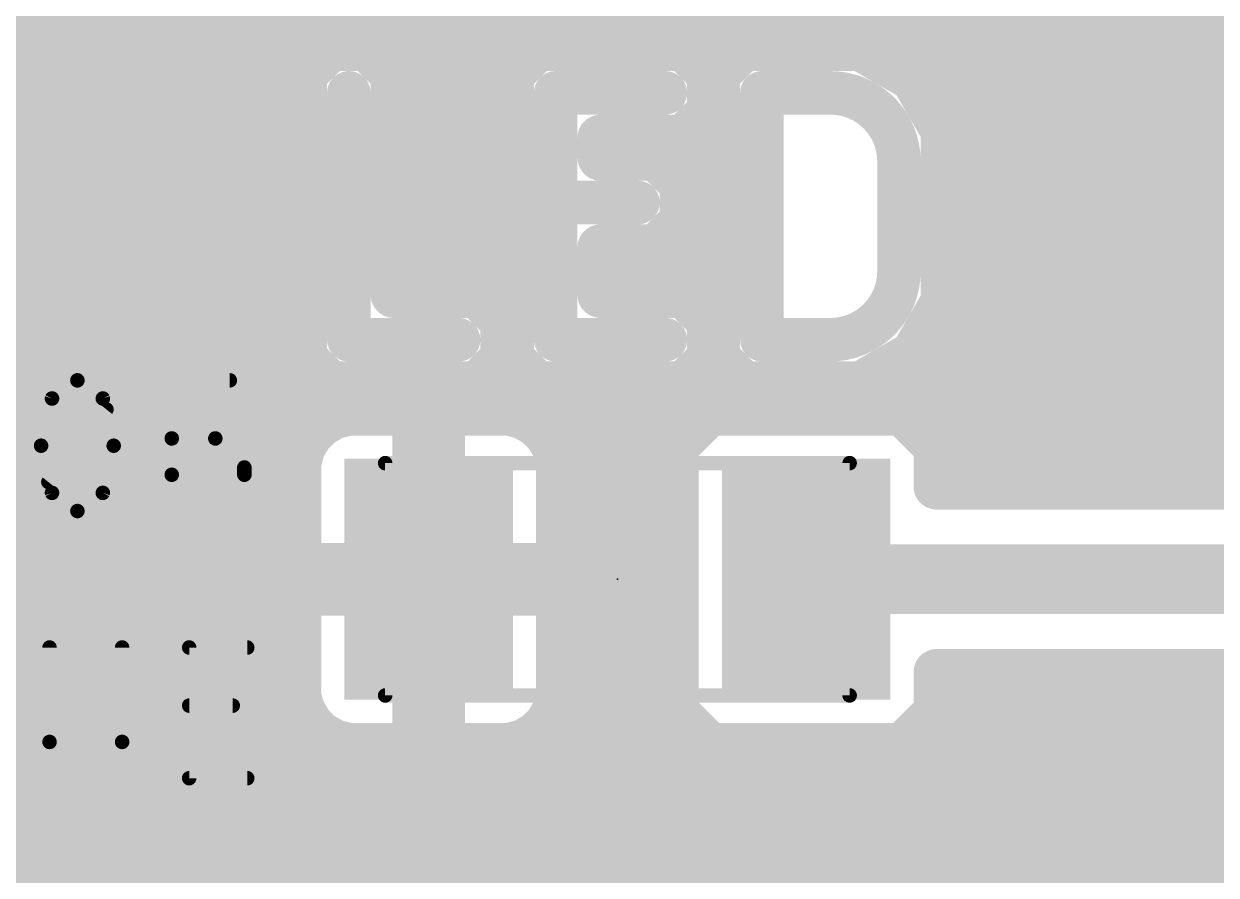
# Model space of a CAD drawing. Extents: x -2.6 to 72.5, y 2.5 to 55.9.
# Drawn here: x 18.3 to 28.73, y 40.59 to 48.04 of the extents above; entities that cross this region are included whole.
import ezdxf

# ---------------------------------------------------------------- set-up
doc = ezdxf.new("R2010")
doc.units = 0
for name, color, linetype in [('1', 12, 'CONTINUOUS'), ('21', 253, 'CONTINUOUS'), ('23', 53, 'CONTINUOUS'), ('25', 253, 'CONTINUOUS'), ('27', 253, 'CONTINUOUS'), ('29', 253, 'CONTINUOUS'), ('31', 253, 'CONTINUOUS'), ('41', 12, 'CONTINUOUS')]:
    doc.layers.add(name, color=color, linetype=linetype)

# ---------------------------------------------------------------- blocks, each defined once
blk = doc.blocks.new('RECT')
blk.add_solid([(-0.5, -0.5), (0.5, -0.5), (-0.5, 0.5), (0.5, 0.5)])

msp = doc.modelspace()

# ---------------------------------------------------------------- linework, layer by layer
at = {"layer": '1'}
for points, const_width in [([(5.0927, 47.9552), (37.0332, 47.9552)], 0.4064), ([(20.9824, 47.8282), (20.7518, 47.5976)], 0.4064), ([(21.3086, 47.8282), (20.9824, 47.8282)], 0.4064), ([(21.5392, 47.5976), (21.3086, 47.8282)], 0.4064), ([(22.7919, 47.8282), (22.5613, 47.5976)], 0.4064), ([(24.0776, 47.8282), (22.7919, 47.8282)], 0.4064), ([(24.3082, 47.5976), (24.0776, 47.8282)], 0.4064), ([(24.5964, 47.8282), (24.3658, 47.5976)], 0.4064), ([(25.6254, 47.8282), (24.5964, 47.8282)], 0.4064), ([(26.0864, 47.562), (25.6254, 47.8282)], 0.4064), ([(20.7518, 47.5976), (20.7518, 45.1124)], 0.4064), ([(21.5392, 45.6692), (21.5392, 47.5976)], 0.4064), ([(22.5613, 47.5976), (22.5613, 45.1124)], 0.4064), ([(24.3082, 47.2714), (24.3082, 47.5976)], 0.4064), ([(24.3658, 47.5976), (24.3658, 45.1124)], 0.4064), ([(5.0927, 47.5488), (20.7518, 47.5488)], 0.4064), ([(21.5392, 47.5488), (22.5613, 47.5488)], 0.4064), ([(24.3082, 47.5488), (24.3658, 47.5488)], 0.4064), ([(26.3526, 47.101), (26.0864, 47.562)], 0.4064), ([(26.0864, 47.562), (26.0864, 47.562)], 0.4064), ([(26.0864, 47.562), (26.0864, 47.562)], 0.4064), ([(26.0941, 47.5488), (37.0332, 47.5488)], 0.4064), ([(24.0776, 47.0408), (24.3082, 47.2714)], 0.4064), ([(5.0927, 47.1424), (20.7518, 47.1424)], 0.4064), ([(21.5392, 47.1424), (22.5613, 47.1424)], 0.4064), ([(24.1792, 47.1424), (24.3658, 47.1424)], 0.4064), ([(26.3287, 47.1424), (37.0332, 47.1424)], 0.4064), ([(26.3526, 47.101), (26.3526, 47.101)], 0.4064), ([(26.3526, 46.9978), (26.3526, 47.101)], 0.4064), ([(23.3487, 46.8686), (23.3487, 47.0408)], 0.4064), ([(23.3487, 47.0408), (24.0776, 47.0408)], 0.4064), ([(26.3526, 45.609), (26.3526, 46.9978)], 0.4064), ([(23.8377, 46.8686), (23.3487, 46.8686)], 0.4064), ([(24.0684, 46.638), (23.8377, 46.8686)], 0.4064), ([(5.0927, 46.736), (20.7518, 46.736)], 0.4064), ([(21.5392, 46.736), (22.5613, 46.736)], 0.4064), ([(23.9704, 46.736), (24.3658, 46.736)], 0.4064), ([(24.0684, 46.3119), (24.0684, 46.638)], 0.4064), ([(26.3526, 46.736), (37.0332, 46.736)], 0.4064), ([(5.0927, 46.3296), (20.7518, 46.3296)], 0.4064), ([(21.5392, 46.3296), (22.5613, 46.3296)], 0.4064), ([(24.0684, 46.3296), (24.3658, 46.3296)], 0.4064), ([(26.3526, 46.3296), (36.6711, 46.3296)], 0.4064), ([(23.8377, 46.0812), (24.0684, 46.3119)], 0.4064), ([(23.3487, 45.6692), (23.3487, 46.0812)], 0.4064), ([(23.3487, 46.0812), (23.8377, 46.0812)], 0.4064), ([(5.0927, 45.9232), (20.7518, 45.9232)], 0.4064), ([(21.5392, 45.9232), (22.5613, 45.9232)], 0.4064), ([(23.3487, 45.9232), (24.3658, 45.9232)], 0.4064), ([(26.3526, 45.9232), (36.2647, 45.9232)], 0.4064), ([(22.2681, 45.6692), (21.5392, 45.6692)], 0.4064), ([(22.4988, 45.4386), (22.2681, 45.6692)], 0.4064), ([(24.0776, 45.6692), (23.3487, 45.6692)], 0.4064), ([(24.3082, 45.4386), (24.0776, 45.6692)], 0.4064), ([(26.0864, 45.148), (26.3526, 45.609)], 0.4064), ([(5.0927, 45.5168), (20.7518, 45.5168)], 0.4064), ([(22.4205, 45.5168), (22.5613, 45.5168)], 0.4064), ([(24.23, 45.5168), (24.3658, 45.5168)], 0.4064), ([(26.2994, 45.5168), (35.8583, 45.5168)], 0.4064), ([(22.4988, 45.1124), (22.4988, 45.4386)], 0.4064), ([(24.3082, 45.1124), (24.3082, 45.4386)], 0.4064), ([(5.0927, 45.1104), (20.7538, 45.1104)], 0.4064), ([(20.7518, 45.1124), (20.9824, 44.8818)], 0.4064), ([(22.2681, 44.8818), (22.4988, 45.1124)], 0.4064), ([(22.4967, 45.1104), (22.5633, 45.1104)], 0.4064), ([(22.5613, 45.1124), (22.7919, 44.8818)], 0.4064), ([(24.0776, 44.8818), (24.3082, 45.1124)], 0.4064), ([(24.3062, 45.1104), (24.3678, 45.1104)], 0.4064), ([(24.3658, 45.1124), (24.5964, 44.8818)], 0.4064), ([(25.6254, 44.8818), (26.0864, 45.148)], 0.4064), ([(26.0213, 45.1104), (35.4519, 45.1104)], 0.4064), ([(26.0864, 45.148), (26.0864, 45.148)], 0.4064), ([(26.0864, 45.148), (26.0864, 45.148)], 0.4064), ([(20.9824, 44.8818), (22.2681, 44.8818)], 0.4064), ([(22.7919, 44.8818), (23.1181, 44.8818)], 0.4064), ([(23.1181, 44.8818), (24.0776, 44.8818)], 0.4064), ([(24.5964, 44.8818), (25.1961, 44.8818)], 0.4064), ([(25.1961, 44.8818), (25.1961, 44.8818)], 0.4064), ([(25.1961, 44.8818), (25.6254, 44.8818)], 0.4064), ([(5.0927, 44.704), (35.0455, 44.704)], 0.4064), ([(21.0129, 44.6059), (20.8971, 44.539)], 0.4064), ([(21.1421, 44.6405), (21.0129, 44.6059)], 0.4064), ([(21.7297, 44.6405), (21.1421, 44.6405)], 0.4064), ([(21.7297, 43.2943), (21.7297, 44.6405)], 0.4064), ([(22.5459, 44.6405), (21.9583, 44.6405)], 0.4064), ([(21.9583, 44.6405), (21.9583, 43.2943)], 0.4064), ([(22.6751, 44.6059), (22.5459, 44.6405)], 0.4064), ([(22.7909, 44.539), (22.6751, 44.6059)], 0.4064), ([(24.3006, 44.6405), (24.003, 44.3429)], 0.4064), ([(25.9914, 44.6405), (24.3006, 44.6405)], 0.4064), ([(26.289, 44.3429), (25.9914, 44.6405)], 0.4064), ([(20.8025, 44.4444), (20.7356, 44.3286)], 0.4064), ([(20.8971, 44.539), (20.8025, 44.4444)], 0.4064), ([(22.8855, 44.4444), (22.7909, 44.539)], 0.4064), ([(22.9524, 44.3286), (22.8855, 44.4444)], 0.4064), ([(24.003, 44.3429), (24.003, 42.0171)], 0.4064), ([(26.289, 43.9928), (26.289, 44.3429)], 0.4064), ([(5.0927, 44.2976), (20.7273, 44.2976)], 0.4064), ([(20.7356, 44.3286), (20.701, 44.1994)], 0.4064), ([(21.7297, 44.2976), (21.9583, 44.2976)], 0.4064), ([(22.987, 44.1994), (22.9524, 44.3286)], 0.4064), ([(22.9607, 44.2976), (24.003, 44.2976)], 0.4064), ([(26.289, 44.2976), (30.226, 44.2976)], 0.4064), ([(20.701, 44.1994), (20.701, 43.2943)], 0.4064), ([(22.987, 43.2943), (22.987, 44.1994)], 0.4064), ([(30.226, 43.9928), (26.289, 43.9928)], 0.4064), ([(5.0927, 43.8912), (20.701, 43.8912)], 0.4064), ([(21.7297, 43.8912), (21.9583, 43.8912)], 0.4064), ([(22.987, 43.8912), (24.003, 43.8912)], 0.4064), ([(5.0927, 43.4848), (20.701, 43.4848)], 0.4064), ([(21.7297, 43.4848), (21.9583, 43.4848)], 0.4064), ([(22.987, 43.4848), (24.003, 43.4848)], 0.4064), ([(20.701, 43.2943), (21.7297, 43.2943)], 0.4064), ([(21.9583, 43.2943), (21.7297, 43.2943)], 0.4064), ([(21.7297, 43.2943), (21.7297, 43.0657)], 0.4064), ([(21.9583, 43.0657), (21.9583, 43.2943)], 0.4064), ([(21.9583, 43.2943), (22.987, 43.2943)], 0.4064), ([(25.146, 43.18), (31.369, 43.18)], 0.6096), ([(5.0927, 43.0784), (21.7297, 43.0784)], 0.4064), ([(21.7297, 43.0657), (20.701, 43.0657)], 0.4064), ([(20.701, 43.0657), (20.701, 42.1606)], 0.4064), ([(21.7297, 41.7195), (21.7297, 43.0657)], 0.4064), ([(21.7297, 43.0657), (21.9583, 43.0657)], 0.4064), ([(21.9583, 43.0784), (24.003, 43.0784)], 0.4064), ([(21.9583, 43.0657), (21.9583, 41.7195)], 0.4064), ([(22.987, 43.0657), (21.9583, 43.0657)], 0.4064), ([(22.987, 42.1606), (22.987, 43.0657)], 0.4064), ([(5.0927, 42.672), (20.701, 42.672)], 0.4064), ([(21.7297, 42.672), (21.9583, 42.672)], 0.4064), ([(22.987, 42.672), (24.003, 42.672)], 0.4064), ([(26.289, 42.0171), (26.289, 42.3672)], 0.4064), ([(26.289, 42.3672), (30.226, 42.3672)], 0.4064), ([(5.0927, 42.2656), (20.701, 42.2656)], 0.4064), ([(21.7297, 42.2656), (21.9583, 42.2656)], 0.4064), ([(22.987, 42.2656), (24.003, 42.2656)], 0.4064), ([(26.289, 42.2656), (30.226, 42.2656)], 0.4064), ([(20.701, 42.1606), (20.7356, 42.0314)], 0.4064), ([(22.9524, 42.0314), (22.987, 42.1606)], 0.4064), ([(20.7356, 42.0314), (20.8025, 41.9156)], 0.4064), ([(22.8855, 41.9156), (22.9524, 42.0314)], 0.4064), ([(24.003, 42.0171), (24.3006, 41.7195)], 0.4064), ([(25.9914, 41.7195), (26.289, 42.0171)], 0.4064), ([(5.0927, 41.8592), (20.8589, 41.8592)], 0.4064), ([(20.8025, 41.9156), (20.8971, 41.821)], 0.4064), ([(21.7297, 41.8592), (21.9583, 41.8592)], 0.4064), ([(22.7909, 41.821), (22.8855, 41.9156)], 0.4064), ([(22.8291, 41.8592), (24.1609, 41.8592)], 0.4064), ([(26.1311, 41.8592), (30.3839, 41.8592)], 0.4064), ([(20.8971, 41.821), (21.0129, 41.7541)], 0.4064), ([(21.0129, 41.7541), (21.1421, 41.7195)], 0.4064), ([(22.5459, 41.7195), (22.6751, 41.7541)], 0.4064), ([(22.6751, 41.7541), (22.7909, 41.821)], 0.4064), ([(21.1421, 41.7195), (21.7297, 41.7195)], 0.4064), ([(21.9583, 41.7195), (22.5459, 41.7195)], 0.4064), ([(24.3006, 41.7195), (25.9914, 41.7195)], 0.4064), ([(5.0927, 41.4528), (39.5732, 41.4528)], 0.4064), ([(5.0927, 41.0464), (39.5732, 41.0464)], 0.4064), ([(5.0927, 40.64), (39.5732, 40.64)], 0.4064)]:
    msp.add_lwpolyline(points, dxfattribs=dict(at, const_width=const_width))
for points, const_width in [([(20.9824, 47.9298, 1), (20.9824, 47.7266)], 0.2032), ([(21.0543, 47.7564, 1), (20.9106, 47.9)], 0.2032), ([(21.3804, 47.9, 1), (21.2367, 47.7564)], 0.2032), ([(21.3086, 47.7266, 1), (21.3086, 47.9298)], 0.2032), ([(22.7919, 47.9298, 1), (22.7919, 47.7266)], 0.2032), ([(22.8638, 47.7564, 1), (22.7201, 47.9)], 0.2032), ([(24.1495, 47.9, 1), (24.0058, 47.7564)], 0.2032), ([(24.0776, 47.7266, 1), (24.0776, 47.9298)], 0.2032), ([(24.5964, 47.9298, 1), (24.5964, 47.7266)], 0.2032), ([(24.6682, 47.7564, 1), (24.5246, 47.9)], 0.2032), ([(25.6762, 47.9162, 1), (25.5746, 47.7402)], 0.2032), ([(25.6254, 47.7266, 1), (25.6254, 47.9298)], 0.2032), ([(20.8534, 47.5976, 1), (20.6502, 47.5976)], 0.2032), ([(21.6408, 47.5976, 1), (21.4376, 47.5976)], 0.2032), ([(22.6629, 47.5976, 1), (22.4597, 47.5976)], 0.2032), ([(24.4098, 47.5976, 1), (24.2066, 47.5976)], 0.2032), ([(24.4674, 47.5976, 1), (24.2642, 47.5976)], 0.2032), ([(20.68, 47.6694, 1), (20.8236, 47.5257)], 0.2032), ([(20.7518, 47.4472, 1), (20.7518, 47.6504)], 0.2032), ([(21.5392, 47.6504, 1), (21.5392, 47.4472)], 0.2032), ([(21.4674, 47.5257, 1), (21.611, 47.6694)], 0.2032), ([(22.4894, 47.6694, 1), (22.6331, 47.5257)], 0.2032), ([(22.5613, 47.4472, 1), (22.5613, 47.6504)], 0.2032), ([(24.3082, 47.6504, 1), (24.3082, 47.4472)], 0.2032), ([(24.2364, 47.5257, 1), (24.3801, 47.6694)], 0.2032), ([(24.2939, 47.6694, 1), (24.4376, 47.5257)], 0.2032), ([(24.3658, 47.4472, 1), (24.3658, 47.6504)], 0.2032), ([(26.1744, 47.6128, 1), (25.9984, 47.5112)], 0.2032), ([(26.188, 47.562, 1), (25.9848, 47.562)], 0.2032), ([(26.0864, 47.6636, 1), (26.0864, 47.4604)], 0.2032), ([(26.0941, 47.6504, 1), (26.0941, 47.4472)], 0.2032), ([(26.0356, 47.474, 1), (26.1372, 47.65)], 0.2032), ([(26.0864, 47.4604, 1), (26.0864, 47.6636)], 0.2032), ([(25.9848, 47.562, 1), (26.188, 47.562)], 0.2032), ([(24.3801, 47.1996, 1), (24.2364, 47.3433)], 0.2032), ([(24.2066, 47.2714, 1), (24.4098, 47.2714)], 0.2032), ([(20.7518, 47.0408, 1), (20.7518, 47.244)], 0.2032), ([(21.5392, 47.244, 1), (21.5392, 47.0408)], 0.2032), ([(22.5613, 47.0408, 1), (22.5613, 47.244)], 0.2032), ([(24.1792, 47.244, 1), (24.1792, 47.0408)], 0.2032), ([(24.3658, 47.0408, 1), (24.3658, 47.244)], 0.2032), ([(26.3287, 47.244, 1), (26.3287, 47.0408)], 0.2032), ([(26.4542, 47.101, 1), (26.251, 47.101)], 0.2032), ([(26.4542, 47.101, 1), (26.251, 47.101)], 0.2032), ([(23.4503, 47.0408, 1), (23.2471, 47.0408)], 0.2032), ([(23.3487, 47.1424, 1), (23.3487, 46.9392)], 0.2032), ([(24.0058, 47.1126, 1), (24.1495, 46.969)], 0.2032), ([(24.0776, 46.9392, 1), (24.0776, 47.1424)], 0.2032), ([(26.251, 47.101, 1), (26.4542, 47.101)], 0.2032), ([(26.4542, 46.9978, 1), (26.251, 46.9978)], 0.2032), ([(26.2646, 47.0502, 1), (26.4406, 47.1518)], 0.2032), ([(23.3487, 46.9702, 1), (23.3487, 46.767)], 0.2032), ([(23.9096, 46.9405, 1), (23.7659, 46.7968)], 0.2032), ([(23.8377, 46.767, 1), (23.8377, 46.9702)], 0.2032), ([(26.251, 46.9978, 1), (26.4542, 46.9978)], 0.2032), ([(23.2471, 46.8686, 1), (23.4503, 46.8686)], 0.2032), ([(20.7518, 46.6344, 1), (20.7518, 46.8376)], 0.2032), ([(21.5392, 46.8376, 1), (21.5392, 46.6344)], 0.2032), ([(22.5613, 46.6344, 1), (22.5613, 46.8376)], 0.2032), ([(23.9704, 46.8376, 1), (23.9704, 46.6344)], 0.2032), ([(24.17, 46.638, 1), (23.9668, 46.638)], 0.2032), ([(24.3658, 46.6344, 1), (24.3658, 46.8376)], 0.2032), ([(26.3526, 46.8376, 1), (26.3526, 46.6344)], 0.2032), ([(23.9965, 46.5662, 1), (24.1402, 46.7099)], 0.2032), ([(20.7518, 46.228, 1), (20.7518, 46.4312)], 0.2032), ([(21.5392, 46.4312, 1), (21.5392, 46.228)], 0.2032), ([(22.5613, 46.228, 1), (22.5613, 46.4312)], 0.2032), ([(24.0684, 46.4312, 1), (24.0684, 46.228)], 0.2032), ([(24.3658, 46.228, 1), (24.3658, 46.4312)], 0.2032), ([(26.3526, 46.4312, 1), (26.3526, 46.228)], 0.2032), ([(24.1402, 46.24, 1), (23.9965, 46.3837)], 0.2032), ([(23.9668, 46.3119, 1), (24.17, 46.3119)], 0.2032), ([(23.4503, 46.0812, 1), (23.2471, 46.0812)], 0.2032), ([(23.3487, 46.1828, 1), (23.3487, 45.9796)], 0.2032), ([(23.7659, 46.1531, 1), (23.9096, 46.0094)], 0.2032), ([(23.8377, 45.9796, 1), (23.8377, 46.1828)], 0.2032), ([(20.7518, 45.8216, 1), (20.7518, 46.0248)], 0.2032), ([(21.5392, 46.0248, 1), (21.5392, 45.8216)], 0.2032), ([(22.5613, 45.8216, 1), (22.5613, 46.0248)], 0.2032), ([(23.3487, 46.0248, 1), (23.3487, 45.8216)], 0.2032), ([(24.3658, 45.8216, 1), (24.3658, 46.0248)], 0.2032), ([(26.3526, 46.0248, 1), (26.3526, 45.8216)], 0.2032), ([(21.5392, 45.7708, 1), (21.5392, 45.5676)], 0.2032), ([(22.34, 45.741, 1), (22.1963, 45.5974)], 0.2032), ([(22.2681, 45.5676, 1), (22.2681, 45.7708)], 0.2032), ([(23.3487, 45.7708, 1), (23.3487, 45.5676)], 0.2032), ([(24.1495, 45.741, 1), (24.0058, 45.5974)], 0.2032), ([(24.0776, 45.5676, 1), (24.0776, 45.7708)], 0.2032), ([(26.4406, 45.5582, 1), (26.2646, 45.6598)], 0.2032), ([(20.7518, 45.4152, 1), (20.7518, 45.6184)], 0.2032), ([(21.4376, 45.6692, 1), (21.6408, 45.6692)], 0.2032), ([(22.4205, 45.6184, 1), (22.4205, 45.4152)], 0.2032), ([(22.5613, 45.4152, 1), (22.5613, 45.6184)], 0.2032), ([(23.2471, 45.6692, 1), (23.4503, 45.6692)], 0.2032), ([(24.23, 45.6184, 1), (24.23, 45.4152)], 0.2032), ([(24.3658, 45.4152, 1), (24.3658, 45.6184)], 0.2032), ([(26.2994, 45.6184, 1), (26.2994, 45.4152)], 0.2032), ([(26.251, 45.609, 1), (26.4542, 45.609)], 0.2032), ([(22.6004, 45.4386, 1), (22.3971, 45.4386)], 0.2032), ([(22.4269, 45.3667, 1), (22.5706, 45.5104)], 0.2032), ([(24.4098, 45.4386, 1), (24.2066, 45.4386)], 0.2032), ([(24.2364, 45.3667, 1), (24.3801, 45.5104)], 0.2032), ([(20.8236, 45.1843, 1), (20.68, 45.0406)], 0.2032), ([(20.7538, 45.0088, 1), (20.7538, 45.212)], 0.2032), ([(22.4967, 45.212, 1), (22.4967, 45.0088)], 0.2032), ([(22.5706, 45.0406, 1), (22.4269, 45.1843)], 0.2032), ([(22.6331, 45.1843, 1), (22.4894, 45.0406)], 0.2032), ([(22.5633, 45.0088, 1), (22.5633, 45.212)], 0.2032), ([(24.3062, 45.212, 1), (24.3062, 45.0088)], 0.2032), ([(24.3801, 45.0406, 1), (24.2364, 45.1843)], 0.2032), ([(24.4376, 45.1843, 1), (24.2939, 45.0406)], 0.2032), ([(24.3678, 45.0088, 1), (24.3678, 45.212)], 0.2032), ([(26.0213, 45.212, 1), (26.0213, 45.0088)], 0.2032), ([(26.0864, 45.2496, 1), (26.0864, 45.0464)], 0.2032), ([(26.188, 45.148, 1), (25.9848, 45.148)], 0.2032), ([(25.9984, 45.1988, 1), (26.1744, 45.0972)], 0.2032), ([(26.1372, 45.06, 1), (26.0356, 45.236)], 0.2032), ([(26.0864, 45.0464, 1), (26.0864, 45.2496)], 0.2032), ([(20.6502, 45.1124, 1), (20.8534, 45.1124)], 0.2032), ([(22.3971, 45.1124, 1), (22.6004, 45.1124)], 0.2032), ([(22.4597, 45.1124, 1), (22.6629, 45.1124)], 0.2032), ([(24.2066, 45.1124, 1), (24.4098, 45.1124)], 0.2032), ([(24.2642, 45.1124, 1), (24.4674, 45.1124)], 0.2032), ([(25.9848, 45.148, 1), (26.188, 45.148)], 0.2032), ([(20.9824, 44.9834, 1), (20.9824, 44.7802)], 0.2032), ([(22.2681, 44.7802, 1), (22.2681, 44.9834)], 0.2032), ([(22.7919, 44.9834, 1), (22.7919, 44.7802)], 0.2032), ([(23.1181, 44.9834, 1), (23.1181, 44.7802)], 0.2032), ([(23.1181, 44.7802, 1), (23.1181, 44.9834)], 0.2032), ([(24.0776, 44.7802, 1), (24.0776, 44.9834)], 0.2032), ([(24.5964, 44.9834, 1), (24.5964, 44.7802)], 0.2032), ([(25.1961, 44.9834, 1), (25.1961, 44.7802)], 0.2032), ([(25.268, 44.9536, 1), (25.1243, 44.81)], 0.2032), ([(25.1961, 44.7802, 1), (25.1961, 44.9834)], 0.2032), ([(25.5746, 44.9698, 1), (25.6762, 44.7938)], 0.2032), ([(25.6254, 44.7802, 1), (25.6254, 44.9834)], 0.2032), ([(20.9106, 44.81, 1), (21.0543, 44.9536)], 0.2032), ([(22.1963, 44.9536, 1), (22.34, 44.81)], 0.2032), ([(22.7201, 44.81, 1), (22.8638, 44.9536)], 0.2032), ([(24.0058, 44.9536, 1), (24.1495, 44.81)], 0.2032), ([(24.5246, 44.81, 1), (24.6682, 44.9536)], 0.2032), ([(25.1243, 44.81, 1), (25.268, 44.9536)], 0.2032), ([(20.9866, 44.704, 1), (21.0392, 44.5077)], 0.2032), ([(21.0637, 44.5179, 1), (20.9621, 44.6939)], 0.2032), ([(21.1421, 44.7421, 1), (21.1421, 44.5389)], 0.2032), ([(21.1684, 44.5424, 1), (21.1158, 44.7386)], 0.2032), ([(21.8313, 44.6405, 1), (21.6281, 44.6405)], 0.2032), ([(21.7297, 44.5389, 1), (21.7297, 44.7421)], 0.2032), ([(21.9583, 44.7421, 1), (21.9583, 44.5389)], 0.2032), ([(22.0599, 44.6405, 1), (21.8567, 44.6405)], 0.2032), ([(22.5722, 44.7386, 1), (22.5196, 44.5424)], 0.2032), ([(22.5459, 44.5389, 1), (22.5459, 44.7421)], 0.2032), ([(22.7259, 44.6939, 1), (22.6243, 44.5179)], 0.2032), ([(22.6488, 44.5077, 1), (22.7014, 44.704)], 0.2032), ([(24.3006, 44.7421, 1), (24.3006, 44.5389)], 0.2032), ([(24.3724, 44.5687, 1), (24.2287, 44.7123)], 0.2032), ([(26.0633, 44.7123, 1), (25.9196, 44.5687)], 0.2032), ([(25.9914, 44.5389, 1), (25.9914, 44.7421)], 0.2032), ([(20.8905, 44.3936, 1), (20.7145, 44.4952)], 0.2032), ([(20.8463, 44.627, 1), (20.9479, 44.451)], 0.2032), ([(20.9689, 44.4672, 1), (20.8252, 44.6108)], 0.2032), ([(22.8628, 44.6108, 1), (22.7191, 44.4672)], 0.2032), ([(22.7401, 44.451, 1), (22.8417, 44.627)], 0.2032), ([(22.9735, 44.4952, 1), (22.7975, 44.3936)], 0.2032), ([(20.7307, 44.5163, 1), (20.8743, 44.3726)], 0.2032), ([(22.8137, 44.3726, 1), (22.9573, 44.5163)], 0.2032), ([(24.1046, 44.3429, 1), (23.9014, 44.3429)], 0.2032), ([(26.3906, 44.3429, 1), (26.1874, 44.3429)], 0.2032), ([(20.6476, 44.3794, 1), (20.8236, 44.2778)], 0.2032), ([(20.8338, 44.3023, 1), (20.6375, 44.3549)], 0.2032), ([(20.7273, 44.196, 1), (20.7273, 44.3992)], 0.2032), ([(21.7297, 44.3992, 1), (21.7297, 44.196)], 0.2032), ([(21.9583, 44.196, 1), (21.9583, 44.3992)], 0.2032), ([(23.0505, 44.3549, 1), (22.8542, 44.3023)], 0.2032), ([(22.9607, 44.3992, 1), (22.9607, 44.196)], 0.2032), ([(22.8644, 44.2778, 1), (23.0404, 44.3794)], 0.2032), ([(23.9312, 44.4148, 1), (24.0748, 44.2711)], 0.2032), ([(24.003, 44.196, 1), (24.003, 44.3992)], 0.2032), ([(26.289, 44.3992, 1), (26.289, 44.196)], 0.2032), ([(26.2172, 44.2711, 1), (26.3608, 44.4148)], 0.2032), ([(20.8026, 44.1994, 1), (20.5994, 44.1994)], 0.2032), ([(23.0886, 44.1994, 1), (22.8854, 44.1994)], 0.2032), ([(20.6029, 44.2257, 1), (20.7991, 44.1731)], 0.2032), ([(22.8889, 44.1731, 1), (23.0851, 44.2257)], 0.2032), ([(26.289, 44.0944, 1), (26.289, 43.8912)], 0.2032), ([(20.701, 43.7896, 1), (20.701, 43.9928)], 0.2032), ([(21.7297, 43.9928, 1), (21.7297, 43.7896)], 0.2032), ([(21.9583, 43.7896, 1), (21.9583, 43.9928)], 0.2032), ([(22.987, 43.9928, 1), (22.987, 43.7896)], 0.2032), ([(24.003, 43.7896, 1), (24.003, 43.9928)], 0.2032), ([(26.1874, 43.9928, 1), (26.3906, 43.9928)], 0.2032), ([(20.701, 43.3832, 1), (20.701, 43.5864)], 0.2032), ([(21.7297, 43.5864, 1), (21.7297, 43.3832)], 0.2032), ([(21.9583, 43.3832, 1), (21.9583, 43.5864)], 0.2032), ([(22.987, 43.5864, 1), (22.987, 43.3832)], 0.2032), ([(24.003, 43.3832, 1), (24.003, 43.5864)], 0.2032), ([(20.701, 43.3959, 1), (20.701, 43.1927)], 0.2032), ([(20.5994, 43.2943, 1), (20.8026, 43.2943)], 0.2032), ([(21.7297, 43.3959, 1), (21.7297, 43.1927)], 0.2032), ([(21.8313, 43.2943, 1), (21.6281, 43.2943)], 0.2032), ([(21.6281, 43.2943, 1), (21.8313, 43.2943)], 0.2032), ([(21.7297, 43.1927, 1), (21.7297, 43.3959)], 0.2032), ([(22.0599, 43.2943, 1), (21.8567, 43.2943)], 0.2032), ([(21.9583, 43.3959, 1), (21.9583, 43.1927)], 0.2032), ([(21.8567, 43.2943, 1), (22.0599, 43.2943)], 0.2032), ([(21.9583, 43.1927, 1), (21.9583, 43.3959)], 0.2032), ([(22.8854, 43.2943, 1), (23.0886, 43.2943)], 0.2032), ([(22.987, 43.1927, 1), (22.987, 43.3959)], 0.2032), ([(25.146, 43.3324, 1), (25.146, 43.0276)], 0.3048), ([(20.701, 43.1673, 1), (20.701, 42.9641)], 0.2032), ([(20.8026, 43.0657, 1), (20.5994, 43.0657)], 0.2032), ([(21.8313, 43.0657, 1), (21.6281, 43.0657)], 0.2032), ([(21.7297, 43.1673, 1), (21.7297, 42.9641)], 0.2032), ([(21.7297, 42.9768, 1), (21.7297, 43.18)], 0.2032), ([(21.7297, 42.9641, 1), (21.7297, 43.1673)], 0.2032), ([(21.9583, 43.18, 1), (21.9583, 42.9768)], 0.2032), ([(22.0599, 43.0657, 1), (21.8567, 43.0657)], 0.2032), ([(21.9583, 43.1673, 1), (21.9583, 42.9641)], 0.2032), ([(21.9583, 42.9641, 1), (21.9583, 43.1673)], 0.2032), ([(23.0886, 43.0657, 1), (22.8854, 43.0657)], 0.2032), ([(22.987, 42.9641, 1), (22.987, 43.1673)], 0.2032), ([(24.003, 42.9768, 1), (24.003, 43.18)], 0.2032), ([(21.6281, 43.0657, 1), (21.8313, 43.0657)], 0.2032), ([(21.8567, 43.0657, 1), (22.0599, 43.0657)], 0.2032), ([(20.701, 42.5704, 1), (20.701, 42.7736)], 0.2032), ([(21.7297, 42.7736, 1), (21.7297, 42.5704)], 0.2032), ([(21.9583, 42.5704, 1), (21.9583, 42.7736)], 0.2032), ([(22.987, 42.7736, 1), (22.987, 42.5704)], 0.2032), ([(24.003, 42.5704, 1), (24.003, 42.7736)], 0.2032), ([(26.3906, 42.3672, 1), (26.1874, 42.3672)], 0.2032), ([(26.289, 42.4688, 1), (26.289, 42.2656)], 0.2032), ([(20.701, 42.164, 1), (20.701, 42.3672)], 0.2032), ([(21.7297, 42.3672, 1), (21.7297, 42.164)], 0.2032), ([(21.9583, 42.164, 1), (21.9583, 42.3672)], 0.2032), ([(22.987, 42.3672, 1), (22.987, 42.164)], 0.2032), ([(24.003, 42.164, 1), (24.003, 42.3672)], 0.2032), ([(26.289, 42.3672, 1), (26.289, 42.164)], 0.2032), ([(20.7991, 42.1869, 1), (20.6029, 42.1343)], 0.2032), ([(23.0851, 42.1343, 1), (22.8889, 42.1869)], 0.2032), ([(20.5994, 42.1606, 1), (20.8026, 42.1606)], 0.2032), ([(22.8854, 42.1606, 1), (23.0886, 42.1606)], 0.2032), ([(20.8236, 42.0822, 1), (20.6476, 41.9806)], 0.2032), ([(20.6375, 42.0051, 1), (20.8338, 42.0577)], 0.2032), ([(22.8542, 42.0577, 1), (23.0505, 42.0051)], 0.2032), ([(23.0404, 41.9806, 1), (22.8644, 42.0822)], 0.2032), ([(24.0748, 42.0889, 1), (23.9312, 41.9452)], 0.2032), ([(26.3608, 41.9452, 1), (26.2172, 42.0889)], 0.2032), ([(20.8743, 41.9874, 1), (20.7307, 41.8437)], 0.2032), ([(20.7145, 41.8648, 1), (20.8905, 41.9664)], 0.2032), ([(20.8589, 41.7576, 1), (20.8589, 41.9608)], 0.2032), ([(21.7297, 41.9608, 1), (21.7297, 41.7576)], 0.2032), ([(21.9583, 41.7576, 1), (21.9583, 41.9608)], 0.2032), ([(22.8291, 41.9608, 1), (22.8291, 41.7576)], 0.2032), ([(22.7975, 41.9664, 1), (22.9735, 41.8648)], 0.2032), ([(22.9573, 41.8437, 1), (22.8137, 41.9874)], 0.2032), ([(23.9014, 42.0171, 1), (24.1046, 42.0171)], 0.2032), ([(24.1609, 41.7576, 1), (24.1609, 41.9608)], 0.2032), ([(26.1311, 41.9608, 1), (26.1311, 41.7576)], 0.2032), ([(26.1874, 42.0171, 1), (26.3906, 42.0171)], 0.2032), ([(20.9479, 41.909, 1), (20.8463, 41.733)], 0.2032), ([(20.8252, 41.7492, 1), (20.9689, 41.8928)], 0.2032), ([(21.0392, 41.8523, 1), (20.9866, 41.656)], 0.2032), ([(20.9621, 41.6661, 1), (21.0637, 41.8421)], 0.2032), ([(22.6243, 41.8421, 1), (22.7259, 41.6661)], 0.2032), ([(22.7014, 41.656, 1), (22.6488, 41.8523)], 0.2032), ([(22.7191, 41.8928, 1), (22.8628, 41.7492)], 0.2032), ([(22.8417, 41.733, 1), (22.7401, 41.909)], 0.2032), ([(21.1421, 41.8211, 1), (21.1421, 41.6179)], 0.2032), ([(21.1158, 41.6214, 1), (21.1684, 41.8176)], 0.2032), ([(21.7297, 41.6179, 1), (21.7297, 41.8211)], 0.2032), ([(21.9583, 41.8211, 1), (21.9583, 41.6179)], 0.2032), ([(22.5196, 41.8176, 1), (22.5722, 41.6214)], 0.2032), ([(22.5459, 41.6179, 1), (22.5459, 41.8211)], 0.2032), ([(24.3006, 41.8211, 1), (24.3006, 41.6179)], 0.2032), ([(24.2287, 41.6477, 1), (24.3724, 41.7913)], 0.2032), ([(25.9196, 41.7913, 1), (26.0633, 41.6477)], 0.2032), ([(25.9914, 41.6179, 1), (25.9914, 41.8211)], 0.2032), ([(21.6281, 41.7195, 1), (21.8313, 41.7195)], 0.2032), ([(21.8567, 41.7195, 1), (22.0599, 41.7195)], 0.2032)]:
    msp.add_lwpolyline(points, format="xyb", dxfattribs=dict(at, const_width=const_width))
at = {"layer": '21'}
for points, const_width in [([(27.1526, 47.4986), (28.3718, 47.9049)], 0.2032), ([(28.067, 47.8034), (28.067, 47.1938)], 0.2032), ([(28.3718, 47.0922), (27.1526, 47.4986)], 0.2032), ([(21.463, 42.164), (21.463, 44.196)], 0.127), ([(21.463, 44.196), (25.527, 44.196)], 0.127), ([(25.527, 44.196), (25.527, 42.164)], 0.127), ([(25.527, 42.164), (21.463, 42.164)], 0.127)]:
    msp.add_lwpolyline(points, dxfattribs=dict(at, const_width=const_width))
for points, const_width in [([(28.3879, 47.8568, 1), (28.3557, 47.9531)], 0.1016), ([(28.1178, 47.8034, 1), (28.0162, 47.8034)], 0.1016), ([(27.1687, 47.5467, 1), (27.1365, 47.4504)], 0.1016), ([(27.1365, 47.5467, 1), (27.1687, 47.4504)], 0.1016), ([(28.0162, 47.1938, 1), (28.1178, 47.1938)], 0.1016), ([(28.3557, 47.044, 1), (28.3879, 47.1403)], 0.1016), ([(21.463, 44.2278, 1), (21.463, 44.1643)], 0.0635), ([(21.4947, 44.196, 1), (21.4313, 44.196)], 0.0635), ([(25.5587, 44.196, 1), (25.4953, 44.196)], 0.0635), ([(25.527, 44.1643, 1), (25.527, 44.2278)], 0.0635), ([(21.463, 42.1958, 1), (21.463, 42.1322)], 0.0635), ([(21.4313, 42.164, 1), (21.4947, 42.164)], 0.0635), ([(25.4953, 42.164, 1), (25.5587, 42.164)], 0.0635), ([(25.527, 42.1322, 1), (25.527, 42.1958)], 0.0635)]:
    msp.add_lwpolyline(points, format="xyb", dxfattribs=dict(at, const_width=const_width))
at = {"layer": '23'}
msp.add_point((23.495, 43.18), dxfattribs=at)
at = {"layer": '25'}
for points, const_width in [([(25.5355, 48.1123, 0.2), (25.7048, 48.5188)], 0.2032), ([(25.4997, 48.1484, 1), (25.5712, 48.0763)], 0.1016), ([(18.5585, 42.5831, 1), (18.495, 42.5831)], 0.0635), ([(19.1935, 42.5831, 1), (19.13, 42.5831)], 0.0635), ([(19.7485, 42.6149, 1), (19.7485, 42.5513)], 0.0635), ([(19.7802, 42.5831, 1), (19.7168, 42.5831)], 0.0635), ([(20.2565, 42.5513, 1), (20.2565, 42.6149)], 0.0635), ([(19.7485, 42.1069, 1), (19.7485, 42.0433)], 0.0635), ([(20.1295, 42.0433, 1), (20.1295, 42.1069)], 0.0635), ([(18.5268, 41.7576, 1), (19.1618, 41.7576)], 0.127), ([(18.5585, 41.7576, 1), (18.495, 41.7576)], 0.0635), ([(18.495, 41.7576, 1), (18.5585, 41.7576)], 0.0635), ([(19.1935, 41.7576, 1), (19.13, 41.7576)], 0.0635), ([(19.13, 41.7576, 1), (19.1935, 41.7576)], 0.0635), ([(19.7485, 41.4719, 1), (19.7485, 41.4083)], 0.0635), ([(19.7168, 41.4401, 1), (19.7802, 41.4401)], 0.0635), ([(20.2565, 41.4083, 1), (20.2565, 41.4719)], 0.0635)]:
    msp.add_lwpolyline(points, format="xyb", dxfattribs=dict(at, const_width=const_width))
at = {"layer": '25', "const_width": 0.127}
for points in [[(18.5268, 42.5831), (18.5268, 41.7576)], [(19.1618, 41.7576), (19.1618, 42.5831)], [(19.7485, 41.4401), (19.7485, 42.5831)], [(19.7485, 42.5831), (20.2565, 42.5831)], [(19.7485, 42.0751), (20.1295, 42.0751)], [(20.2565, 41.4401), (19.7485, 41.4401)]]:
    msp.add_lwpolyline(points, dxfattribs=at)
at = {"layer": '27'}
for points, const_width in [([(18.7706, 44.9199, 0.3205), (18.5483, 44.7612)], 0.127), ([(18.7706, 44.9517, 1), (18.7706, 44.8882)], 0.0635), ([(18.9929, 44.7612, 0.3205), (18.7706, 44.9199)], 0.127), ([(18.7706, 44.8882, 1), (18.7706, 44.9517)], 0.0635), ([(20.1041, 44.9199, 0.4142), (19.5961, 44.4119)], 0.127), ([(20.1041, 44.8882, 1), (20.1041, 44.9517)], 0.0635), ([(18.5483, 44.7612, 0.1139), (18.4531, 44.3484)], 0.127), ([(18.5183, 44.7714, 1), (18.5784, 44.7509)], 0.0635), ([(18.5769, 44.7472, 1), (18.5198, 44.7751)], 0.0635), ([(19.0214, 44.7751, 1), (18.9643, 44.7472)], 0.0635), ([(19.0881, 44.3484, 0.1139), (18.9929, 44.7612)], 0.127), ([(18.9628, 44.7509, 1), (19.0229, 44.7714)], 0.0635), ([(19.0494, 44.6461, 1), (18.9998, 44.6857)], 0.0635), ([(19.5961, 44.4437, 1), (19.5961, 44.3802)], 0.0635), ([(19.6278, 44.4119, 1), (19.5644, 44.4119)], 0.0635), ([(19.5644, 44.4119, 1), (19.6278, 44.4119)], 0.0635), ([(19.9771, 44.4437, 1), (19.9771, 44.3802)], 0.0635), ([(20.2311, 44.1579, 0.4142), (19.9771, 44.4119)], 0.127), ([(19.9771, 44.3802, 1), (19.9771, 44.4437)], 0.0635), ([(18.4531, 44.3484, 0.1139), (18.5483, 43.9357)], 0.127), ([(18.4848, 44.3484, 1), (18.4214, 44.3484)], 0.0635), ([(18.4214, 44.3484, 1), (18.4848, 44.3484)], 0.0635), ([(18.9929, 43.9357, 0.1139), (19.0881, 44.3484)], 0.127), ([(19.1198, 44.3484, 1), (19.0564, 44.3484)], 0.0635), ([(19.0564, 44.3484, 1), (19.1198, 44.3484)], 0.0635), ([(19.5961, 44.0944, 1), (20.2311, 44.0944)], 0.127), ([(19.6278, 44.0944, 1), (19.5644, 44.0944)], 0.0635), ([(19.5644, 44.0944, 1), (19.6278, 44.0944)], 0.0635), ([(20.2629, 44.1579, 1), (20.1994, 44.1579)], 0.0635), ([(20.1994, 44.1579, 1), (20.2629, 44.1579)], 0.0635), ([(20.2629, 44.0944, 1), (20.1994, 44.0944)], 0.0635), ([(20.1994, 44.0944, 1), (20.2629, 44.0944)], 0.0635), ([(18.4918, 44.0507, 1), (18.5414, 44.0111)], 0.0635), ([(18.5483, 43.9357, 0.3205), (18.7706, 43.7769)], 0.127), ([(18.5784, 43.9459, 1), (18.5183, 43.9254)], 0.0635), ([(18.5198, 43.9217, 1), (18.5769, 43.9496)], 0.0635), ([(18.7706, 43.7769, 0.3205), (18.9929, 43.9357)], 0.127), ([(18.9643, 43.9496, 1), (19.0214, 43.9217)], 0.0635), ([(19.0229, 43.9254, 1), (18.9628, 43.9459)], 0.0635), ([(18.7706, 43.8087, 1), (18.7706, 43.7452)], 0.0635), ([(18.7706, 43.7452, 1), (18.7706, 43.8087)], 0.0635)]:
    msp.add_lwpolyline(points, format="xyb", dxfattribs=dict(at, const_width=const_width))
at = {"layer": '27', "const_width": 0.127}
for points in [[(18.5166, 44.0309), (19.0246, 44.6659)], [(19.5961, 44.4119), (19.9771, 44.4119)], [(19.5961, 44.0944), (19.5961, 44.4119)], [(20.2311, 44.1579), (20.2311, 44.0944)]]:
    msp.add_lwpolyline(points, dxfattribs=at)
at = {"layer": '41', "const_width": 0.381}
for points in [[(21.1455, 47.4345), (21.1455, 45.2755)], [(22.955, 45.2755), (22.955, 47.4345)], [(22.955, 47.4345), (23.9145, 47.4345)], [(24.7595, 45.2755), (24.7595, 47.4345)], [(24.7595, 47.4345), (25.3592, 47.4345)], [(25.9589, 46.8348), (25.9589, 45.8752)], [(22.955, 46.4749), (23.6747, 46.4749)], [(21.1455, 45.2755), (22.1051, 45.2755)], [(23.9145, 45.2755), (22.955, 45.2755)], [(25.3592, 45.2755), (24.7595, 45.2755)]]:
    msp.add_lwpolyline(points, dxfattribs=at)
at = {"layer": '41'}
for points, const_width in [([(21.2408, 47.4345, 1), (21.0503, 47.4345)], 0.1905), ([(23.0502, 47.4345, 1), (22.8597, 47.4345)], 0.1905), ([(22.955, 47.5297, 1), (22.955, 47.3392)], 0.1905), ([(23.9145, 47.3392, 1), (23.9145, 47.5297)], 0.1905), ([(24.8547, 47.4345, 1), (24.6642, 47.4345)], 0.1905), ([(24.7595, 47.5297, 1), (24.7595, 47.3392)], 0.1905), ([(25.9589, 46.8348, 0.4142), (25.3592, 47.4345)], 0.381), ([(25.3592, 47.5297, 1), (25.3592, 47.3392)], 0.1905), ([(25.3592, 47.3392, 1), (25.3592, 47.5297)], 0.1905), ([(26.0542, 46.8348, 1), (25.8637, 46.8348)], 0.1905), ([(25.8637, 46.8348, 1), (26.0542, 46.8348)], 0.1905), ([(22.955, 46.5702, 1), (22.955, 46.3797)], 0.1905), ([(23.6747, 46.3797, 1), (23.6747, 46.5702)], 0.1905), ([(25.3592, 45.2755, 0.4142), (25.9589, 45.8752)], 0.381), ([(26.0542, 45.8752, 1), (25.8637, 45.8752)], 0.1905), ([(25.8637, 45.8752, 1), (26.0542, 45.8752)], 0.1905), ([(21.1455, 45.3708, 1), (21.1455, 45.1803)], 0.1905), ([(22.1051, 45.1803, 1), (22.1051, 45.3708)], 0.1905), ([(22.955, 45.3708, 1), (22.955, 45.1803)], 0.1905), ([(23.9145, 45.1803, 1), (23.9145, 45.3708)], 0.1905), ([(24.7595, 45.3708, 1), (24.7595, 45.1803)], 0.1905), ([(25.3592, 45.3707, 1), (25.3592, 45.1802)], 0.1905), ([(25.3592, 45.1803, 1), (25.3592, 45.3708)], 0.1905), ([(21.0503, 45.2755, 1), (21.2408, 45.2755)], 0.1905), ([(22.8597, 45.2755, 1), (23.0502, 45.2755)], 0.1905), ([(24.6642, 45.2755, 1), (24.8547, 45.2755)], 0.1905)]:
    msp.add_lwpolyline(points, format="xyb", dxfattribs=dict(at, const_width=const_width))

# ---------------------------------------------------------------- block references
at = {"layer": '1', "xscale": 1.27, "yscale": 1.905, "rotation": 180}
for p in [(21.844, 43.18), (25.146, 43.18)]:
    msp.add_blockref('RECT', p, dxfattribs=at)
at = {"layer": '29', "xscale": 1.4732, "yscale": 2.1082, "rotation": 180}
for p in [(21.844, 43.18), (25.146, 43.18)]:
    msp.add_blockref('RECT', p, dxfattribs=at)
at = {"layer": '31', "xscale": 1.27, "yscale": 1.905, "rotation": 180}
for p in [(21.844, 43.18), (25.146, 43.18)]:
    msp.add_blockref('RECT', p, dxfattribs=at)

doc.saveas('drawing.dxf')
